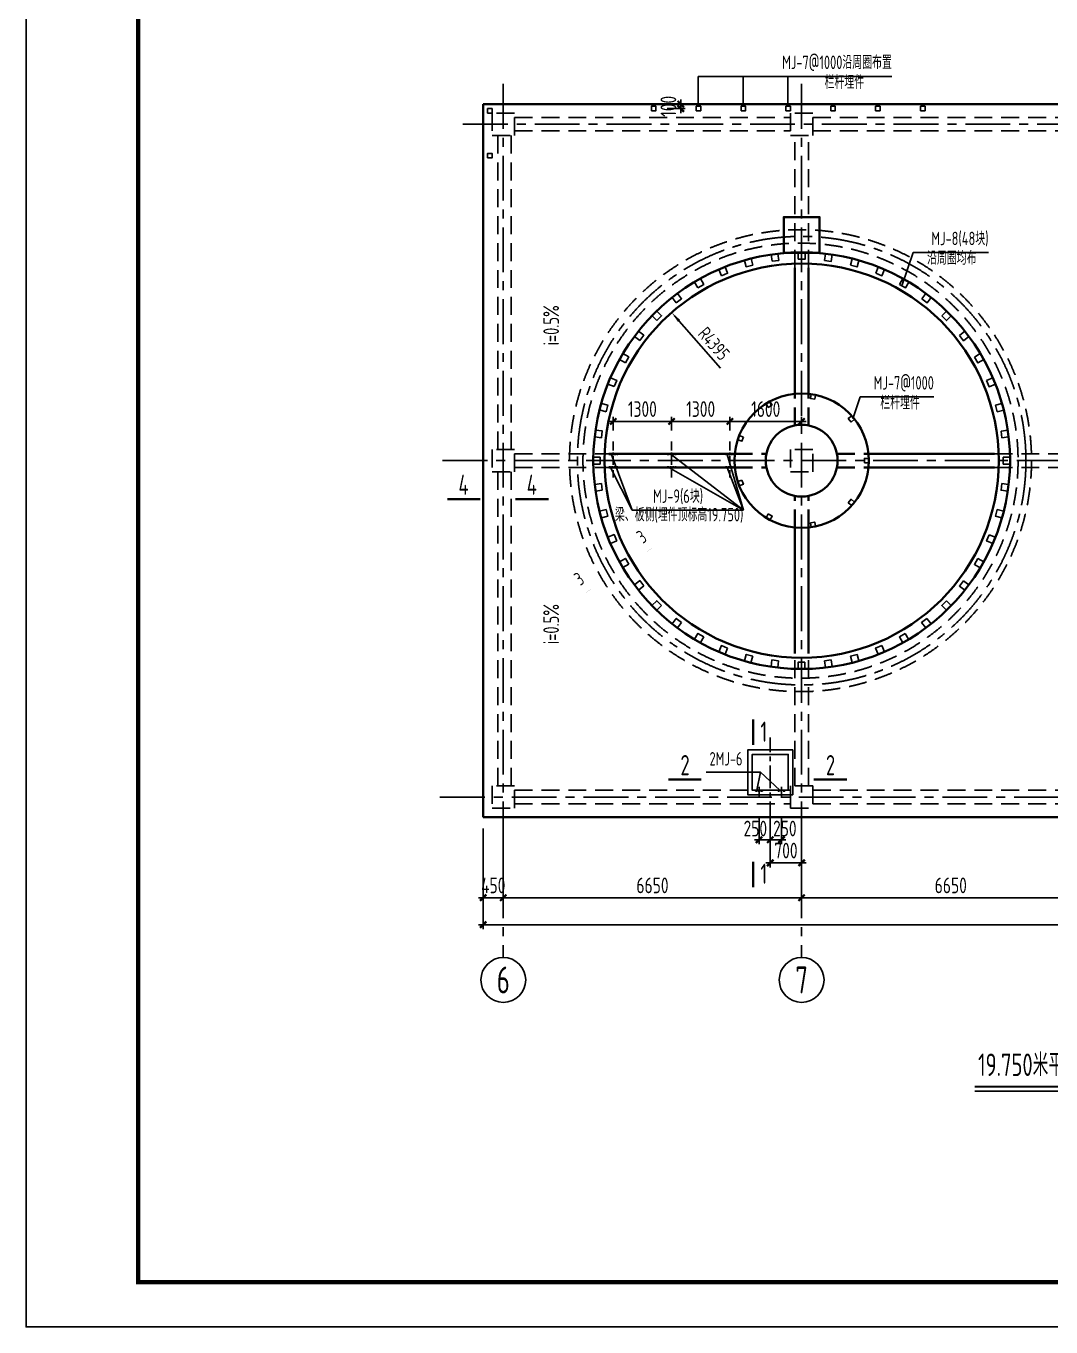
# Model space of a CAD drawing. Extents: x 665703 to 1047784, y -160603 to 92239.
# Drawn here: x 864352 to 887200, y -90749 to -61744 of the extents above; entities that cross this region are included whole.
import ezdxf
from ezdxf.enums import TextEntityAlignment as Align

# ---------------------------------------------------------------- set-up
doc = ezdxf.new("R2010")
doc.units = 0
doc.header["$LTSCALE"] = 800
doc.linetypes.add('CENTER', pattern=[2, 1.25, -0.25, 0.25, -0.25])
doc.linetypes.add('DASHED', pattern=[0.75, 0.5, -0.25])
doc.layers.get('0').update_dxf_attribs({"linetype": 'CONTINUOUS'})
doc.layers.get('Defpoints').update_dxf_attribs({"linetype": 'CONTINUOUS'})
for name, color, linetype in [('AXIS', 4, 'CENTER'), ('BEAM', 3, 'DASHED'), ('COLU', 3, 'CONTINUOUS'), ('DIM', 2, 'CONTINUOUS'), ('HATCH', 254, 'CONTINUOUS'), ('NUM', 7, 'CONTINUOUS'), ('TEXT', 7, 'CONTINUOUS'), ('THICK', 6, 'CONTINUOUS'), ('THIN', 7, 'CONTINUOUS'), ('TK', 7, 'CONTINUOUS'), ('柱', 2, 'CONTINUOUS')]:
    doc.layers.add(name, color=color, linetype=linetype)
doc.layers.add('剖面线', color=7, linetype='CONTINUOUS', lineweight=50)
doc.layers.add('实体线', color=3, linetype='CONTINUOUS', lineweight=35)
doc.styles.add('TSSD_Axis', font='tssdeng.shx', dxfattribs={"width": 0.7, "bigfont": 'tssdchn.shx'})
doc.styles.add('TSSD_Dimension', font='Tssdeng.shx', dxfattribs={"width": 0.75, "bigfont": 'hztxt.shx'})
doc.styles.add('TSSD_Label', font='Tssdeng.shx', dxfattribs={"width": 0.7, "bigfont": 'hztxt.shx'})
doc.styles.add('TSSD_Norm', font='Tssdeng.shx', dxfattribs={"bigfont": 'hztxt.shx'})
doc.styles.add('TSSD_Rein', font='Tssdeng.shx', dxfattribs={"width": 0.7, "bigfont": 'hztxt.shx'})
doc.dimstyles.new('TSSD_100_100', dxfattribs={"dimtxt": 350, "dimasz": 100, "dimexe": 100, "dimexo": 250, "dimgap": 100, "dimtad": 1, "dimdec": 0, "dimzin": 0, "dimdsep": 46, "dimtxsty": 'TSSD_Dimension', "dimblk": 'ARCHTICK', "dimcen": 0, "dimdle": 100, "dimclrt": 7, "dimadec": 0, "dimazin": 0, "dimtfac": 1, "dimtdec": 0, "dimtix": 1, "dimtmove": 2, "dimatfit": 3, "dimldrblk": 'ARCHTICK', "dimfxl": 0, "dimtolj": 1, "dimtzin": 0, "dimarcsym": 0})

# ---------------------------------------------------------------- blocks, each defined once
blk = doc.blocks.new('_ArchTick')
at = {"color": 0, "const_width": 0.5}
blk.add_lwpolyline([(-0.71, -0.71), (0.71, 0.71)], dxfattribs=at)
blk = doc.blocks.new('*D319')
at = {"layer": 'Defpoints', "color": 0, "transparency": 16777216}
for p in [(878392, -63484), (878947, -63484), (878392, -63584)]:
    blk.add_point(p, dxfattribs=at)
at = {"layer": 'DIM', "color": 0, "lineweight": -2, "transparency": 16777216}
for p, q in [((878642, -63484), (879047, -63484)), ((878947, -63484), (878947, -63384)), ((878947, -63584), (878947, -63484)), ((878642, -63584), (879047, -63584)), ((878947, -63584), (878947, -63684))]:
    blk.add_line(p, q, dxfattribs=at)
at = {"layer": 'DIM', "color": 0, "lineweight": -2, "transparency": 16777216, "xscale": 100, "yscale": 100, "zscale": 100}
for p, rotation in [((878947, -63484), 270), ((878947, -63584), 90)]:
    blk.add_blockref('_ArchTick', p, dxfattribs=dict(at, rotation=rotation))
at = {"layer": 'DIM', "color": 7, "transparency": 16777216, "insert": (878672, -63534), "char_height": 350, "attachment_point": 5, "rotation": 90, "style": 'TSSD_Dimension'}
blk.add_mtext('\\A1;100', dxfattribs=at)
blk = doc.blocks.new('*D320')
at = {"layer": 'Defpoints', "color": 0, "transparency": 16777216}
for p in [(880692, -79154), (880942, -79154), (880692, -79886)]:
    blk.add_point(p, dxfattribs=at)
at = {"layer": 'DIM', "color": 0, "lineweight": -2, "transparency": 16777216}
for p, q in [((880692, -79404), (880692, -79986)), ((880942, -79404), (880942, -79986)), ((881042, -79886), (880592, -79886))]:
    blk.add_line(p, q, dxfattribs=at)
at = {"layer": 'DIM', "color": 0, "lineweight": -2, "transparency": 16777216, "xscale": 100, "yscale": 100, "zscale": 100, "rotation": 180}
blk.add_blockref('_ArchTick', (880692, -79886), dxfattribs=at)
at = {"layer": 'DIM', "color": 0, "lineweight": -2, "transparency": 16777216, "xscale": 100, "yscale": 100, "zscale": 100}
blk.add_blockref('_ArchTick', (880942, -79886), dxfattribs=at)
at = {"layer": 'DIM', "color": 7, "transparency": 16777216, "insert": (880610, -79636), "char_height": 350, "attachment_point": 5, "style": 'TSSD_Dimension'}
blk.add_mtext('\\A1;250', dxfattribs=at)
blk = doc.blocks.new('*D321')
at = {"layer": 'Defpoints', "color": 0, "transparency": 16777216}
for p in [(880942, -79154), (881192, -79154), (880942, -79886)]:
    blk.add_point(p, dxfattribs=at)
at = {"layer": 'DIM', "color": 0, "lineweight": -2, "transparency": 16777216}
for p, q in [((880942, -79404), (880942, -79986)), ((881192, -79404), (881192, -79986)), ((881292, -79886), (880842, -79886))]:
    blk.add_line(p, q, dxfattribs=at)
at = {"layer": 'DIM', "color": 0, "lineweight": -2, "transparency": 16777216, "xscale": 100, "yscale": 100, "zscale": 100, "rotation": 180}
blk.add_blockref('_ArchTick', (880942, -79886), dxfattribs=at)
at = {"layer": 'DIM', "color": 0, "lineweight": -2, "transparency": 16777216, "xscale": 100, "yscale": 100, "zscale": 100}
blk.add_blockref('_ArchTick', (881192, -79886), dxfattribs=at)
at = {"layer": 'DIM', "color": 7, "transparency": 16777216, "insert": (881267, -79636), "char_height": 350, "attachment_point": 5, "style": 'TSSD_Dimension'}
blk.add_mtext('\\A1;250', dxfattribs=at)
blk = doc.blocks.new('*D322')
at = {"layer": 'Defpoints', "color": 0, "transparency": 16777216}
for p in [(880942, -79384), (881642, -79384), (880942, -80402)]:
    blk.add_point(p, dxfattribs=at)
at = {"layer": 'DIM', "color": 0, "lineweight": -2, "transparency": 16777216}
for p, q in [((880942, -79634), (880942, -80502)), ((881642, -79634), (881642, -80502)), ((880942, -80402), (880842, -80402)), ((881642, -80402), (880942, -80402)), ((881642, -80402), (881742, -80402))]:
    blk.add_line(p, q, dxfattribs=at)
at = {"layer": 'DIM', "color": 0, "lineweight": -2, "transparency": 16777216, "xscale": 100, "yscale": 100, "zscale": 100}
blk.add_blockref('_ArchTick', (880942, -80402), dxfattribs=at)
at = {"layer": 'DIM', "color": 0, "lineweight": -2, "transparency": 16777216, "xscale": 100, "yscale": 100, "zscale": 100, "rotation": 180}
blk.add_blockref('_ArchTick', (881642, -80402), dxfattribs=at)
at = {"layer": 'DIM', "color": 7, "transparency": 16777216, "insert": (881292, -80127), "char_height": 350, "attachment_point": 5, "style": 'TSSD_Dimension'}
blk.add_mtext('\\A1;700', dxfattribs=at)
blk = doc.blocks.new('*D411')
at = {"layer": 'Defpoints', "color": 0, "transparency": 16777216}
for p in [(874992, -79384), (881642, -79384), (881642, -81179)]:
    blk.add_point(p, dxfattribs=at)
at = {"layer": 'DIM', "color": 0, "lineweight": -2, "transparency": 16777216}
for p, q in [((874992, -79634), (874992, -81279)), ((881642, -79634), (881642, -81279)), ((874892, -81179), (881742, -81179))]:
    blk.add_line(p, q, dxfattribs=at)
at = {"layer": 'DIM', "color": 0, "lineweight": -2, "transparency": 16777216, "xscale": 100, "yscale": 100, "zscale": 100, "rotation": 180}
blk.add_blockref('_ArchTick', (874992, -81179), dxfattribs=at)
at = {"layer": 'DIM', "color": 0, "lineweight": -2, "transparency": 16777216, "xscale": 100, "yscale": 100, "zscale": 100}
blk.add_blockref('_ArchTick', (881642, -81179), dxfattribs=at)
at = {"layer": 'DIM', "color": 7, "transparency": 16777216, "insert": (878317, -80904), "char_height": 350, "attachment_point": 5, "style": 'TSSD_Dimension'}
blk.add_mtext('\\A1;6650', dxfattribs=at)
blk = doc.blocks.new('*D412')
at = {"layer": 'Defpoints', "color": 0, "transparency": 16777216}
for p in [(881642, -79384), (888292, -79384), (888292, -81179)]:
    blk.add_point(p, dxfattribs=at)
at = {"layer": 'DIM', "color": 0, "lineweight": -2, "transparency": 16777216}
for p, q in [((881642, -79634), (881642, -81279)), ((888292, -79634), (888292, -81279)), ((881542, -81179), (888392, -81179))]:
    blk.add_line(p, q, dxfattribs=at)
at = {"layer": 'DIM', "color": 0, "lineweight": -2, "transparency": 16777216, "xscale": 100, "yscale": 100, "zscale": 100, "rotation": 180}
blk.add_blockref('_ArchTick', (881642, -81179), dxfattribs=at)
at = {"layer": 'DIM', "color": 0, "lineweight": -2, "transparency": 16777216, "xscale": 100, "yscale": 100, "zscale": 100}
blk.add_blockref('_ArchTick', (888292, -81179), dxfattribs=at)
at = {"layer": 'DIM', "color": 7, "transparency": 16777216, "insert": (884967, -80904), "char_height": 350, "attachment_point": 5, "style": 'TSSD_Dimension'}
blk.add_mtext('\\A1;6650', dxfattribs=at)
blk = doc.blocks.new('*D415')
at = {"layer": 'Defpoints', "color": 0, "transparency": 16777216}
for p in [(874542, -79384), (874992, -79384), (874542, -81179)]:
    blk.add_point(p, dxfattribs=at)
at = {"layer": 'DIM', "color": 0, "lineweight": -2, "transparency": 16777216}
for p, q in [((874542, -79634), (874542, -81279)), ((874992, -79634), (874992, -81279)), ((874542, -81179), (874442, -81179)), ((874992, -81179), (874542, -81179)), ((874992, -81179), (875092, -81179))]:
    blk.add_line(p, q, dxfattribs=at)
at = {"layer": 'DIM', "color": 0, "lineweight": -2, "transparency": 16777216, "xscale": 100, "yscale": 100, "zscale": 100}
blk.add_blockref('_ArchTick', (874542, -81179), dxfattribs=at)
at = {"layer": 'DIM', "color": 0, "lineweight": -2, "transparency": 16777216, "xscale": 100, "yscale": 100, "zscale": 100, "rotation": 180}
blk.add_blockref('_ArchTick', (874992, -81179), dxfattribs=at)
at = {"layer": 'DIM', "color": 7, "transparency": 16777216, "insert": (874767, -80904), "char_height": 350, "attachment_point": 5, "style": 'TSSD_Dimension'}
blk.add_mtext('\\A1;450', dxfattribs=at)
blk = doc.blocks.new('*D416')
at = {"layer": 'Defpoints', "color": 0, "transparency": 16777216}
for p in [(874542, -79484), (902042, -79484), (902042, -81780)]:
    blk.add_point(p, dxfattribs=at)
at = {"layer": 'DIM', "color": 0, "lineweight": -2, "transparency": 16777216}
for p, q in [((874542, -79734), (874542, -81880)), ((902042, -79734), (902042, -81880)), ((874442, -81780), (902142, -81780))]:
    blk.add_line(p, q, dxfattribs=at)
at = {"layer": 'DIM', "color": 0, "lineweight": -2, "transparency": 16777216, "xscale": 100, "yscale": 100, "zscale": 100, "rotation": 180}
blk.add_blockref('_ArchTick', (874542, -81780), dxfattribs=at)
at = {"layer": 'DIM', "color": 0, "lineweight": -2, "transparency": 16777216, "xscale": 100, "yscale": 100, "zscale": 100}
blk.add_blockref('_ArchTick', (902042, -81780), dxfattribs=at)
at = {"layer": 'DIM', "color": 7, "transparency": 16777216, "insert": (888292, -81505), "char_height": 350, "attachment_point": 5, "style": 'TSSD_Dimension'}
blk.add_mtext('\\A1;27500', dxfattribs=at)
blk = doc.blocks.new('*D450')
at = {"layer": 'Defpoints', "color": 0, "transparency": 16777216}
for p in [(878742, -70559), (877442, -71009), (878742, -71009)]:
    blk.add_point(p, dxfattribs=at)
at = {"layer": 'DIM', "color": 0, "lineweight": -2, "transparency": 16777216}
for p, q in [((877442, -70759), (877442, -70459)), ((878742, -70759), (878742, -70459)), ((877342, -70559), (878842, -70559))]:
    blk.add_line(p, q, dxfattribs=at)
at = {"layer": 'DIM', "color": 0, "lineweight": -2, "transparency": 16777216, "xscale": 100, "yscale": 100, "zscale": 100, "rotation": 180}
blk.add_blockref('_ArchTick', (877442, -70559), dxfattribs=at)
at = {"layer": 'DIM', "color": 0, "lineweight": -2, "transparency": 16777216, "xscale": 100, "yscale": 100, "zscale": 100}
blk.add_blockref('_ArchTick', (878742, -70559), dxfattribs=at)
at = {"layer": 'DIM', "color": 7, "transparency": 16777216, "insert": (878092, -70284), "char_height": 350, "attachment_point": 5, "style": 'TSSD_Dimension'}
blk.add_mtext('\\A1;1300', dxfattribs=at)
blk = doc.blocks.new('*D451')
at = {"layer": 'Defpoints', "color": 0, "transparency": 16777216}
for p in [(880042, -70559), (878742, -71009), (880042, -71009)]:
    blk.add_point(p, dxfattribs=at)
at = {"layer": 'DIM', "color": 0, "lineweight": -2, "transparency": 16777216}
for p, q in [((878742, -70759), (878742, -70459)), ((880042, -70759), (880042, -70459)), ((878642, -70559), (880142, -70559))]:
    blk.add_line(p, q, dxfattribs=at)
at = {"layer": 'DIM', "color": 0, "lineweight": -2, "transparency": 16777216, "xscale": 100, "yscale": 100, "zscale": 100, "rotation": 180}
blk.add_blockref('_ArchTick', (878742, -70559), dxfattribs=at)
at = {"layer": 'DIM', "color": 0, "lineweight": -2, "transparency": 16777216, "xscale": 100, "yscale": 100, "zscale": 100}
blk.add_blockref('_ArchTick', (880042, -70559), dxfattribs=at)
at = {"layer": 'DIM', "color": 7, "transparency": 16777216, "insert": (879392, -70284), "char_height": 350, "attachment_point": 5, "style": 'TSSD_Dimension'}
blk.add_mtext('\\A1;1300', dxfattribs=at)
blk = doc.blocks.new('*D452')
at = {"layer": 'Defpoints', "color": 0, "transparency": 16777216}
for p in [(881642, -70559), (880042, -71009), (881642, -71009)]:
    blk.add_point(p, dxfattribs=at)
at = {"layer": 'DIM', "color": 0, "lineweight": -2, "transparency": 16777216}
for p, q in [((880042, -70759), (880042, -70459)), ((881642, -70759), (881642, -70459)), ((879942, -70559), (881742, -70559))]:
    blk.add_line(p, q, dxfattribs=at)
at = {"layer": 'DIM', "color": 0, "lineweight": -2, "transparency": 16777216, "xscale": 100, "yscale": 100, "zscale": 100, "rotation": 180}
blk.add_blockref('_ArchTick', (880042, -70559), dxfattribs=at)
at = {"layer": 'DIM', "color": 0, "lineweight": -2, "transparency": 16777216, "xscale": 100, "yscale": 100, "zscale": 100}
blk.add_blockref('_ArchTick', (881642, -70559), dxfattribs=at)
at = {"layer": 'DIM', "color": 7, "transparency": 16777216, "insert": (880842, -70284), "char_height": 350, "attachment_point": 5, "style": 'TSSD_Dimension'}
blk.add_mtext('\\A1;1600', dxfattribs=at)
blk = doc.blocks.new('_tsdba')
blk.add_lwpolyline([(0, 0, 0, 0.658, 0), (-2.5, 0, 0.658, 0.658, 0)], format="xyseb")
blk = doc.blocks.new('ts_axno')
at = {"color": 0, "linetype": 'ByBlock', "lineweight": -2}
blk.add_circle((0, 0), 0.5, dxfattribs=at)
at = {"color": 0, "linetype": 'ByBlock', "lineweight": -2, "style": 'TSSD_Axis', "width": 0.7}
blk.add_attdef('A', text='', height=0.6, dxfattribs=at).set_placement((0, 0), align=Align.MIDDLE_CENTER)

msp = doc.modelspace()

# ---------------------------------------------------------------- linework, layer by layer
at = {"layer": 'AXIS'}
for p, q in [((874992.1, -63034.1), (874992.1, -82511.8)), ((881642.1, -63034.1), (881642.1, -82511.8)), ((874092.1, -63934.1), (905159.8, -63934.1)), ((873635.7, -71434.1), (905159.8, -71434.1)), ((873578.7, -78934.1), (905159.8, -78934.1))]:
    msp.add_line(p, q, dxfattribs=at)
at = {"layer": 'AXIS', "ltscale": 0.2}
for p, q in [((877442.1, -71009.1), (877442.1, -71809.1)), ((878742.1, -71009.1), (878742.1, -71809.1)), ((880042.1, -71009.1), (880042.1, -71809.1))]:
    msp.add_line(p, q, dxfattribs=at)
at = {"layer": 'AXIS', "ltscale": 0.5}
msp.add_line((880942.1, -79533.3), (880942.1, -77606), dxfattribs=at)
at = {"layer": 'AXIS', "ltscale": 0.1}
for p, q in [((880692.1, -78928.3), (880692.1, -78709)), ((881192.1, -78928.3), (881192.1, -78709))]:
    msp.add_line(p, q, dxfattribs=at)
at = {"layer": 'AXIS'}
msp.add_circle((881642.1, -71434.1), 5000, dxfattribs=at)
at = {"layer": 'BEAM'}
for p, q in [((875242.1, -63784.1), (881392.1, -63784.1)), ((881892.1, -63784.1), (888042.1, -63784.1)), ((875242.1, -64084.1), (881392.1, -64084.1)), ((881892.1, -64084.1), (888042.1, -64084.1)), ((874867.1, -71184.1), (874867.1, -64184.1)), ((875167.1, -71184.1), (875167.1, -64184.1)), ((881492.1, -67136.7), (881492.1, -64184.1)), ((881792.1, -67136.7), (881792.1, -64184.1)), ((875242.1, -71284.1), (877344.7, -71284.1)), ((885939.5, -71284.1), (888042.1, -71284.1)), ((875242.1, -71584.1), (877344.7, -71584.1)), ((885939.5, -71584.1), (888042.1, -71584.1)), ((874867.1, -78684.1), (874867.1, -71684.1)), ((875167.1, -78684.1), (875167.1, -71684.1)), ((881492.1, -78684.1), (881492.1, -75731.5)), ((881792.1, -78684.1), (881792.1, -75731.5)), ((875242.1, -78784.1), (881392.1, -78784.1)), ((881892.1, -78784.1), (888042.1, -78784.1)), ((875242.1, -79084.1), (881392.1, -79084.1)), ((881892.1, -79084.1), (888042.1, -79084.1))]:
    msp.add_line(p, q, dxfattribs=at)
for radius in [5150, 4850]:
    msp.add_circle((881617.1, -71434.1), radius, dxfattribs=at)
at = {"layer": 'COLU'}
for points in [[(881442.1, -78884.1), (880442.1, -78884.1), (880442.1, -77884.1), (881442.1, -77884.1)], [(881342.1, -78784.1), (880542.1, -78784.1), (880542.1, -77984.1), (881342.1, -77984.1)]]:
    msp.add_lwpolyline(points, close=True, dxfattribs=at)
at = {"layer": 'DIM'}
msp.add_line((879835, -69374), (878809.8, -68205.3), dxfattribs=at)
at = {"layer": 'HATCH'}
for q in [(879984.1, -71299.1), (879984.1, -71584.1)]:
    msp.add_line((880348.7, -72540.1), q, dxfattribs=at)
for points in [[(874642.1, -63684.1), (874742.1, -63684.1), (874742.1, -63584.1), (874642.1, -63584.1)], [(878292.1, -63634.1), (878392.1, -63634.1), (878392.1, -63534.1), (878292.1, -63534.1)], [(879292.1, -63634.1), (879392.1, -63634.1), (879392.1, -63534.1), (879292.1, -63534.1)], [(880292.1, -63634.1), (880392.1, -63634.1), (880392.1, -63534.1), (880292.1, -63534.1)], [(881292.1, -63634.1), (881392.1, -63634.1), (881392.1, -63534.1), (881292.1, -63534.1)], [(882292.1, -63634.1), (882392.1, -63634.1), (882392.1, -63534.1), (882292.1, -63534.1)], [(883292.1, -63634.1), (883392.1, -63634.1), (883392.1, -63534.1), (883292.1, -63534.1)], [(884292.1, -63634.1), (884392.1, -63634.1), (884392.1, -63534.1), (884292.1, -63534.1)], [(874642.1, -64684.1), (874742.1, -64684.1), (874742.1, -64584.1), (874642.1, -64584.1)], [(880407.5, -67114), (880552.4, -67075.2), (880513.5, -66930.3), (880368.6, -66969.1)], [(880981.9, -66989.8), (881130.6, -66970.2), (881111.1, -66821.5), (880962.3, -66841.1)], [(881567.7, -66941.7), (881717.7, -66941.7), (881717.7, -66791.7), (881567.7, -66791.7)], [(882154.7, -66970.4), (882303.4, -66990), (882323, -66841.2), (882174.3, -66821.7)], [(882732.9, -67075.5), (882877.8, -67114.3), (882916.6, -66969.4), (882771.8, -66930.6)], [(879854.1, -67312.1), (879992.7, -67254.7), (879935.3, -67116.1), (879796.7, -67173.5)], [(883292.5, -67255.1), (883431.1, -67312.5), (883488.5, -67174), (883349.9, -67116.6)], [(879331.4, -67580.8), (879461.3, -67505.8), (879386.3, -67375.9), (879256.4, -67450.9)], [(883823.9, -67506.3), (883953.8, -67581.3), (884028.8, -67451.4), (883898.9, -67376.4)], [(878848.2, -67915.3), (878967.2, -67824), (878875.9, -67705), (878756.9, -67796.3)], [(884317.9, -67824.7), (884436.9, -67916), (884528.2, -67797), (884409.2, -67705.7)], [(878412.8, -68310.1), (878518.9, -68204.1), (878412.8, -68098), (878306.8, -68204.1)], [(884766.1, -68204.8), (884872.2, -68310.9), (884978.2, -68204.8), (884872.2, -68098.8)], [(878032.7, -68758.4), (878124, -68639.4), (878005, -68548), (877913.7, -68667)], [(885160.9, -68640.2), (885252.2, -68759.2), (885371.2, -68667.9), (885279.9, -68548.9)], [(877714.3, -69252.4), (877789.3, -69122.5), (877659.4, -69047.5), (877584.4, -69177.4)], [(885495.5, -69123.4), (885570.5, -69253.3), (885700.4, -69178.3), (885625.4, -69048.4)], [(877463.1, -69783.7), (877520.5, -69645.1), (877382, -69587.7), (877324.6, -69726.3)], [(885764.1, -69646.1), (885821.5, -69784.7), (885960.1, -69727.3), (885902.7, -69588.7)], [(877283.5, -70343.3), (877322.3, -70198.4), (877177.4, -70159.6), (877138.6, -70304.5)], [(880986, -70197.6), (880899.4, -70247.6), (880849.4, -70161), (880936, -70111)], [(881934.3, -70065.1), (881835.8, -70047.8), (881853.2, -69949.3), (881951.6, -69966.7)], [(885962.2, -70199.5), (886001, -70344.3), (886145.9, -70305.5), (886107.1, -70160.6)], [(882745.9, -70573.2), (882681.6, -70496.6), (882758.2, -70432.3), (882822.5, -70508.9)], [(877178.4, -70921.6), (877198, -70772.8), (877049.3, -70753.3), (877029.7, -70902)], [(886086.4, -70773.9), (886106, -70922.6), (886254.7, -70903), (886235.1, -70754.3)], [(880344.7, -70908.7), (880310.5, -71002.6), (880216.5, -70968.4), (880250.7, -70874.5)], [(877149.7, -71508.6), (877149.7, -71358.6), (876999.7, -71358.6), (876999.7, -71508.6)], [(883041, -71484.1), (883041, -71384.1), (883141, -71384.1), (883141, -71484.1)], [(886134.6, -71359.7), (886134.6, -71509.7), (886284.6, -71509.7), (886284.6, -71359.7)], [(880310.5, -71865.6), (880344.7, -71959.6), (880250.7, -71993.8), (880216.5, -71899.8)], [(877197.8, -72094.3), (877178.2, -71945.6), (877029.5, -71965.2), (877049.1, -72113.9)], [(886105.9, -71946.7), (886086.3, -72095.4), (886235, -72115), (886254.6, -71966.3)], [(882681.6, -72371.6), (882745.9, -72295), (882822.5, -72359.3), (882758.2, -72435.9)], [(877322, -72668.8), (877283.2, -72523.9), (877138.3, -72562.7), (877177.1, -72707.6)], [(880899.4, -72620.6), (880986, -72670.6), (880936, -72757.2), (880849.4, -72707.2)], [(881835.8, -72820.4), (881934.3, -72803.1), (881951.6, -72901.6), (881853.2, -72918.9)], [(886000.8, -72524.9), (885961.9, -72669.8), (886106.8, -72708.6), (886145.7, -72563.7)], [(877520.1, -73222.1), (877462.7, -73083.5), (877324.2, -73140.9), (877381.6, -73279.5)], [(885821.1, -73084.5), (885763.7, -73223.1), (885902.3, -73280.5), (885959.7, -73141.9)], [(877788.8, -73744.8), (877713.8, -73614.9), (877583.9, -73689.9), (877658.9, -73819.8)], [(885569.9, -73615.9), (885494.9, -73745.8), (885624.8, -73820.8), (885699.8, -73690.9)], [(878123.4, -74228), (878032, -74109), (877913, -74200.3), (878004.4, -74319.3)], [(885251.6, -74109.9), (885160.2, -74228.9), (885279.2, -74320.2), (885370.6, -74201.2)], [(878518.1, -74663.4), (878412.1, -74557.3), (878306, -74663.4), (878412.1, -74769.5)], [(884871.4, -74558.1), (884765.4, -74664.2), (884871.4, -74770.2), (884977.5, -74664.2)], [(878966.4, -75043.5), (878847.4, -74952.2), (878756.1, -75071.2), (878875.1, -75162.5)], [(884436, -74952.9), (884317, -75044.2), (884408.3, -75163.2), (884527.3, -75071.9)], [(879460.4, -75361.9), (879330.5, -75286.9), (879255.5, -75416.8), (879385.4, -75491.8)], [(883952.8, -75287.5), (883822.9, -75362.5), (883897.9, -75492.4), (884027.8, -75417.4)], [(879991.7, -75613.1), (879853.2, -75555.7), (879795.7, -75694.3), (879934.3, -75751.7)], [(883430.1, -75556.1), (883291.5, -75613.5), (883348.9, -75752.1), (883487.5, -75694.7)], [(880551.3, -75792.8), (880406.4, -75753.9), (880367.6, -75898.8), (880512.5, -75937.6)], [(881129.6, -75897.8), (880980.9, -75878.3), (880961.3, -76027), (881110, -76046.6)], [(881716.6, -75926.6), (881566.6, -75926.6), (881566.6, -76076.6), (881716.6, -76076.6)], [(882302.3, -75878.4), (882153.6, -75898), (882173.2, -76046.7), (882321.9, -76027.1)], [(882876.8, -75754.2), (882731.9, -75793), (882770.7, -75937.9), (882915.6, -75899.1)]]:
    msp.add_lwpolyline(points, close=True, dxfattribs=at)
at = {"layer": 'HATCH', "linetype": 'DASHED', "ltscale": 0.1}
for points in [[(877342.1, -71299.1), (877542.1, -71299.1), (877542.1, -71284.1), (877342.1, -71284.1)], [(878642.1, -71299.1), (878842.1, -71299.1), (878842.1, -71284.1), (878642.1, -71284.1)], [(879942.1, -71299.1), (880142.1, -71299.1), (880142.1, -71284.1), (879942.1, -71284.1)], [(877342.1, -71569.1), (877542.1, -71569.1), (877542.1, -71584.1), (877342.1, -71584.1)], [(878642.1, -71569.1), (878842.1, -71569.1), (878842.1, -71584.1), (878642.1, -71584.1)], [(879942.1, -71569.1), (880142.1, -71569.1), (880142.1, -71584.1), (879942.1, -71584.1)], [(880767.1, -78804.1), (880617.1, -78804.1), (880617.1, -78784.1), (880767.1, -78784.1)], [(881267.1, -78804.1), (881117.1, -78804.1), (881117.1, -78784.1), (881267.1, -78784.1)]]:
    msp.add_lwpolyline(points, close=True, dxfattribs=at)
at = {"layer": 'THICK'}
for points, const_width in [([(873740.3, -72291.9), (874479, -72291.9)], 50), ([(875262.5, -72291.9), (876001.1, -72291.9)], 50), ([(878057.6, -73552), (878472.5, -73273)], 0.5), ([(877078.7, -74210), (876663.7, -74489)], 0.5), ([(880564.1, -77774.9), (880564.1, -77205)], 50), ([(879407.9, -78544.9), (878669.3, -78544.9)], 50), ([(882650.2, -78544.9), (881911.6, -78544.9)], 50), ([(880564.1, -80943.3), (880564.1, -80373.3)], 50)]:
    msp.add_lwpolyline(points, dxfattribs=dict(at, const_width=const_width))
msp.add_lwpolyline([(885500, -85391, 50, 50, 0), (891087.9, -85391, 50, 50, 0)], format="xyseb", dxfattribs=at)
at = {"layer": 'THIN'}
for p, q in [((879337.2, -62868.1), (883653.3, -62868.1)), ((879337.2, -62868.1), (879337.2, -63534.1)), ((880337.2, -62868.1), (880337.2, -63534.1)), ((881337.2, -62868.1), (881337.2, -63534.1)), ((884126.9, -66795.4), (883882.3, -67515.8)), ((884126.9, -66795.4), (885808.9, -66795.4)), ((882948.6, -70014.5), (882783.1, -70499.7)), ((882948.6, -70014.5), (884590.2, -70014.5)), ((877863.6, -72540.1), (877396.5, -71284.1)), ((880348.7, -72540.1), (878733, -71299.1)), ((877863.6, -72540.1), (877384.1, -71584.1)), ((880348.7, -72540.1), (878684.1, -71584.1)), ((880348.7, -72540.1), (877863.6, -72540.1)), ((880725.2, -78375.6), (879515.6, -78375.6)), ((880725.2, -78375.6), (880641.9, -78784.1)), ((880725.2, -78375.6), (881155.3, -78784.1))]:
    msp.add_line(p, q, dxfattribs=at)
msp.add_lwpolyline([(885500, -85491), (891087.9, -85491)], dxfattribs=at)
at = {"layer": 'TK', "color": 2}
msp.add_lwpolyline([(948451.9, -31349.2), (864351.9, -31349.2), (864351.9, -90749.2), (948451.9, -90749.2)], close=True, dxfattribs=at)
at = {"layer": 'TK', "color": 2, "const_width": 100}
msp.add_lwpolyline([(866851.9, -32349.2), (947451.9, -32349.2), (947451.9, -89749.2), (866851.9, -89749.2)], close=True, dxfattribs=at)
at = {"layer": '剖面线'}
for points in [[(876343.6, -67507.2, 0, 100, 0), (876343.6, -67707.2, 0, 0, 0), (876343.6, -69463.1, 0, 0, 0)], [(876343.6, -75919.9, 0, 100, 0), (876343.6, -75719.9, 0, 0, 0), (876343.6, -73964, 0, 0, 0)]]:
    msp.add_lwpolyline(points, format="xyseb", dxfattribs=at)
at = {"layer": '实体线'}
for p, q in [((874542.1, -63484.1), (881642.1, -63484.1)), ((874542.1, -67504.1), (874542.1, -63484.1)), ((881642.1, -63484.1), (888292.1, -63484.1)), ((881492.1, -69941.6), (881492.1, -67136.7)), ((881792.1, -69941.6), (881792.1, -67136.7)), ((874542.1, -71434.1), (874542.1, -67504.1)), ((881492.1, -70650), (881492.1, -70648.3)), ((881792.1, -70650), (881792.1, -70648.3)), ((877344.7, -71284.1), (880149.6, -71284.1)), ((880856.3, -71284.1), (880858, -71284.1)), ((882426.2, -71284.1), (882427.9, -71284.1)), ((883134.6, -71284.1), (885939.5, -71284.1)), ((874542.1, -79384.1), (874542.1, -71434.1)), ((877344.7, -71584.1), (880149.6, -71584.1)), ((880856.3, -71584.1), (880858, -71584.1)), ((882426.2, -71584.1), (882427.9, -71584.1)), ((883134.6, -71584.1), (885939.5, -71584.1)), ((881492.1, -72219.9), (881492.1, -72218.2)), ((881792.1, -72219.9), (881792.1, -72218.2)), ((881492.1, -75731.5), (881492.1, -72926.6)), ((881792.1, -75731.5), (881792.1, -72926.6)), ((874542.1, -79384.1), (881642.1, -79384.1)), ((881642.1, -79384.1), (888292.1, -79384.1))]:
    msp.add_line(p, q, dxfattribs=at)
at = {"layer": '实体线', "linetype": 'DASHED'}
for p, q in [((881492.1, -70648.3), (881492.1, -69941.6)), ((881792.1, -70648.3), (881792.1, -69941.6)), ((880149.6, -71284.1), (880856.3, -71284.1)), ((882427.9, -71284.1), (883134.6, -71284.1)), ((880149.6, -71584.1), (880856.3, -71584.1)), ((882427.9, -71584.1), (883134.6, -71584.1)), ((881492.1, -72926.6), (881492.1, -72219.9)), ((881792.1, -72926.6), (881792.1, -72219.9))]:
    msp.add_line(p, q, dxfattribs=at)
at = {"layer": '实体线'}
msp.add_lwpolyline([(881242.1, -66803.8), (882042.1, -66803.8), (882042.1, -66003.8), (881242.1, -66003.8)], close=True, dxfattribs=at)
for radius in [4645, 4395, 1500, 800]:
    msp.add_circle((881642.1, -71434.1), radius, dxfattribs=at)
at = {"layer": '柱', "linetype": 'DASHED'}
for p, q in [((875242.1, -63684.1), (874742.1, -63684.1)), ((874742.1, -63684.1), (874742.1, -64184.1)), ((875242.1, -64184.1), (875242.1, -63684.1)), ((881892.1, -63684.1), (881392.1, -63684.1)), ((881392.1, -63684.1), (881392.1, -64184.1)), ((881892.1, -64184.1), (881892.1, -63684.1)), ((874742.1, -64184.1), (875242.1, -64184.1)), ((881392.1, -64184.1), (881892.1, -64184.1)), ((875242.1, -71184.1), (874742.1, -71184.1)), ((874742.1, -71184.1), (874742.1, -71684.1)), ((875242.1, -71684.1), (875242.1, -71184.1)), ((881892.1, -71184.1), (881392.1, -71184.1)), ((881392.1, -71184.1), (881392.1, -71684.1)), ((881892.1, -71684.1), (881892.1, -71184.1)), ((874742.1, -71684.1), (875242.1, -71684.1)), ((881392.1, -71684.1), (881892.1, -71684.1)), ((874742.1, -78684.1), (874742.1, -79184.1)), ((875242.1, -78684.1), (874742.1, -78684.1)), ((875242.1, -79184.1), (875242.1, -78684.1)), ((881892.1, -78684.1), (881392.1, -78684.1)), ((881392.1, -79184.1), (881392.1, -78684.1)), ((881392.1, -78684.1), (881392.1, -79184.1)), ((881892.1, -78684.1), (881892.1, -79184.1)), ((874742.1, -79184.1), (875242.1, -79184.1)), ((881392.1, -79184.1), (881892.1, -79184.1))]:
    msp.add_line(p, q, dxfattribs=at)

# ---------------------------------------------------------------- block references
at = {"layer": 'DIM', "xscale": 99.99999999999999, "yscale": 99.99999999999999, "zscale": 99.99999999999999, "rotation": 131.2574352831782}
msp.add_blockref('_tsdba', (878743.9, -68130.2), dxfattribs=at)
at = {"layer": 'NUM'}
ref = msp.add_blockref('ts_axno', (874992.1, -83011.8), dxfattribs=dict(at, xscale=1000, yscale=1000, zscale=1000))
ref.add_attrib('6', '6', dxfattribs={"height": 600, "style": 'TSSD_Axis', "width": 0.7}).set_placement((874992.1, -83011.8), align=Align.MIDDLE_CENTER)
ref = msp.add_blockref('ts_axno', (881642.1, -83011.8), dxfattribs=dict(at, xscale=1000, yscale=1000, zscale=1000))
ref.add_attrib('7', '7', dxfattribs={"height": 600, "style": 'TSSD_Axis', "width": 0.7}).set_placement((881642.1, -83011.8), align=Align.MIDDLE_CENTER)

# ---------------------------------------------------------------- texts
at = {"layer": 'DIM', "color": 7, "insert": (879685.9, -68824.9), "char_height": 300, "attachment_point": 5, "rotation": 311.25744, "style": 'TSSD_Dimension'}
msp.add_mtext('\\A1;R4395', dxfattribs=at)
at = {"layer": 'TEXT', "style": 'TSSD_Norm', "width": 0.7}
for s, p in [('MJ-7@1000沿周圈布置', (883653.3, -62793.1)), ('栏杆埋件', (883035.2, -63237.1)), ('MJ-8(48块)', (885808.9, -66720.4)), ('沿周圈均布', (885540.1, -67155.2)), ('MJ-7@1000', (884590.2, -69939.5)), ('栏杆埋件', (884277.3, -70383.5)), ('MJ-9(6块)', (879444.8, -72465.1)), ('梁、板侧(埋件顶标高19.750)', (880343.9, -72876.8)), ('2MJ-6', (880323.3, -78320.9))]:
    msp.add_text(s, height=300, dxfattribs=at).set_placement(p, align=Align.BOTTOM_RIGHT)
at = {"layer": 'TEXT', "style": 'TSSD_Label', "width": 0.7}
for s, p in [('4', (874105.4, -71969.6)), ('4', (875627.6, -71969.6)), ('1', (880798.1, -77476.7)), ('2', (879042.8, -78222.6)), ('2', (882285.1, -78222.6)), ('1', (880798.1, -80645))]:
    msp.add_text(s, height=450, dxfattribs=at).set_placement(p, align=Align.MIDDLE)
at = {"layer": 'TEXT', "style": 'TSSD_Norm', "width": 0.7}
msp.add_text('19.750米平面埋件、洞口布置图', height=500, dxfattribs=at).set_placement((885575.2, -85302.8), align=Align.BOTTOM_LEFT)
at = {"layer": 'THICK', "style": 'TSSD_Label', "width": 0.7}
for p in [(878151.1, -73368.6), (876757.3, -74305.6)]:
    msp.add_text('3', height=300, rotation=33.91072, dxfattribs=at).set_placement(p, align=Align.BOTTOM_LEFT)
at = {"layer": '剖面线', "style": 'TSSD_Rein', "width": 0.7}
for p in [(876233.2, -68863.7), (876233.2, -75524.6)]:
    msp.add_text('i=0.5%', height=350, rotation=90, dxfattribs=at).set_placement(p)

# ---------------------------------------------------------------- dimensions: what is measured, and where the dimension line sits
at = {"layer": 'DIM'}
for base, p1, p2, angle, picture, middle in [((878946.7, -63484.1), (878392.1, -63584.1), (878392.1, -63484.1), 90, '*D319', (878671.7, -63534.1)), ((874542.1, -81179), (874992.1, -79384.1), (874542.1, -79384.1), 180, '*D415', (874767.1, -80904)), ((880942.1, -80401.9), (881642.1, -79384.1), (880942.1, -79384.1), 180, '*D322', (881292.1, -80126.9))]:
    dim = msp.add_linear_dim(base=base, p1=p1, p2=p2, angle=angle, dimstyle='TSSD_100_100', dxfattribs=at)
    dim.commit()
    dim.dimension.update_dxf_attribs({"geometry": picture, "text_midpoint": middle})
for base, p1, p2, picture, middle in [((878742.1, -70558.8), (877442.1, -71009.1), (878742.1, -71009.1), '*D450', (878092.1, -70283.8)), ((880042.1, -70558.8), (878742.1, -71009.1), (880042.1, -71009.1), '*D451', (879392.1, -70283.8)), ((881642.1, -70558.8), (880042.1, -71009.1), (881642.1, -71009.1), '*D452', (880842.1, -70283.8)), ((881642.1, -81179), (874992.1, -79384.1), (881642.1, -79384.1), '*D411', (878317.1, -80904)), ((888292.1, -81179), (881642.1, -79384.1), (888292.1, -79384.1), '*D412', (884967.1, -80904)), ((902042.1, -81780.2), (874542.1, -79484.1), (902042.1, -79484.1), '*D416', (888292.1, -81505.2))]:
    dim = msp.add_linear_dim(base=base, p1=p1, p2=p2, dimstyle='TSSD_100_100', dxfattribs=at)
    dim.commit()
    dim.dimension.update_dxf_attribs({"geometry": picture, "text_midpoint": middle})
for base, p1, p2, picture, middle in [((880692.1, -79886.2), (880942.1, -79154.2), (880692.1, -79154.2), '*D320', (880610, -79636.2)), ((880942.1, -79886.2), (881192.1, -79154.2), (880942.1, -79154.2), '*D321', (881266.9, -79636.2))]:
    dim = msp.add_linear_dim(base=base, p1=p1, p2=p2, angle=180, dimstyle='TSSD_100_100', dxfattribs=at)
    dim.commit()
    dim.dimension.update_dxf_attribs({"geometry": picture, "text_midpoint": middle, "dimtype": 160})

doc.saveas('drawing.dxf')
